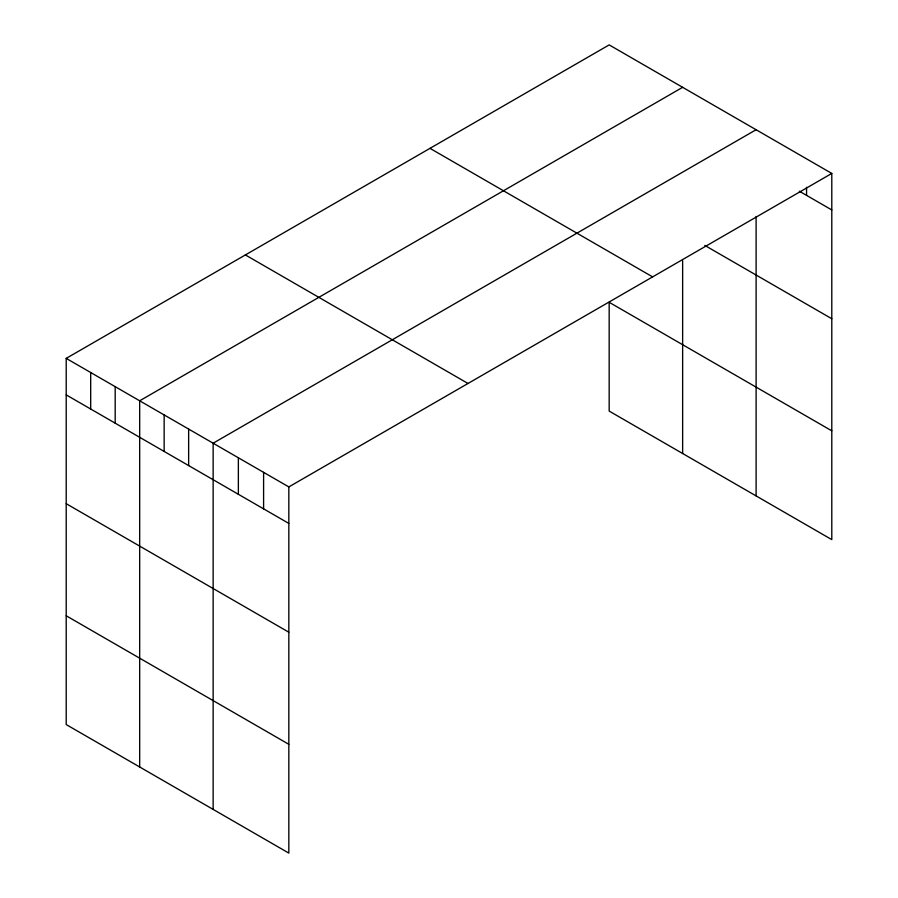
<?xml version="1.0" encoding="UTF-8"?>
<svg xmlns="http://www.w3.org/2000/svg" width="898" height="898" viewBox="0 0 898 898"><rect width="100%" height="100%" fill="white"/><g stroke="black" fill="none" stroke-linecap="round" stroke-linejoin="round"><path stroke-width="1.35" d="M66.205 358.381L288.83 486.918L288.83 853.1L66.205 724.563L66.205 358.381L609.17 44.9L831.795 173.437L831.795 539.619L609.17 411.082L609.17 302.289L831.795 430.827M682.637 87.319L139.673 400.8L139.673 766.982M756.105 129.727L213.14 443.208L213.14 809.401M288.83 486.918L831.795 173.437M799.355 191.218L831.795 209.941M704.795 245.412L831.795 318.734M429.996 148.35L652.621 276.876M245.379 254.931L468.004 383.468M66.205 394.884L288.83 523.422M66.205 503.688L288.83 632.214M66.205 615.77L288.83 744.307M806.561 187.267L806.561 195.371M756.105 216.452L756.105 495.921M682.637 260.644L682.637 453.501M263.597 472.348L263.597 508.852M238.363 457.778L238.363 494.293M188.647 429.076L188.647 465.579M164.154 414.932L164.154 451.447M115.18 386.656L115.18 423.171M90.687 372.513L90.687 409.028"/></g></svg>
